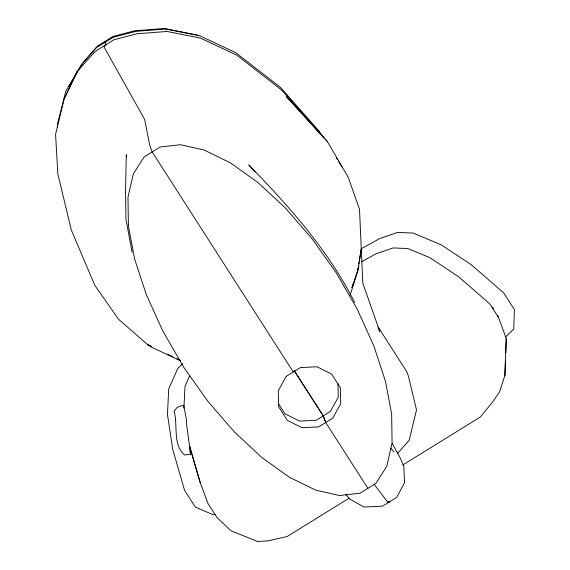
<?xml version="1.0" encoding="UTF-8"?>
<svg xmlns="http://www.w3.org/2000/svg" width="570" height="570" viewBox="0 0 570 570"><rect width="100%" height="100%" fill="white"/><g stroke="black" fill="none" stroke-linecap="round" stroke-linejoin="round"><path stroke-width="0.85" d="M57.542 127.053L57.542 123.548L65.885 91.043L81.097 65.237L96.437 47.602L113.124 37.299M402.705 465.02L480.531 416.87L492.872 401.636L499.634 391.74L504.899 375.438L505.398 361.102M505.754 352.759L506.253 338.423L497.653 315.167M504.899 375.438L506.253 338.423M183.925 408.063L184.993 386.403L189.753 375.473M358.751 263.782L359.05 262.036M359.342 260.291L361.28 248.955L357.768 271.327L350.058 295.281M397.568 453.357L409.118 440.425L416.506 410.022L408.426 376.193L406.738 371.619L378.067 326.916L379.762 331.491L362.805 283.212L359.513 209.304L348.227 177.291L327.337 141.545L281.338 89.761L236.685 55.112L200.505 38.112L167.053 31.457L136.779 33.78L113.964 39.75L97.342 50.039L94.2 52.511L77.093 71.692L64.175 98.909L55.582 134.292L57.805 173.715L71.286 229.931L94.834 285.399L118.631 319.35L147.751 344.729L152.404 347.615L180.619 360.796M357.768 270.016L358.822 266.318L357.761 269.603M351.947 287.679L353.272 283.568M352.011 287.579L357.561 270.757M77.093 71.692L64.175 98.909M68.934 86.426L74.292 77.335M75.183 75.817L76.081 74.3M76.971 72.789L82.778 62.935L97.456 46.063L112.953 36.473L134.784 30.759L164.11 28.5L196.522 34.941L198.132 35.696M182.607 363.66L177.769 368.441L168.72 388.904L167.459 414.504L172.753 449.559L184.587 490.307L195.332 507.065L213.422 514.838L215.075 514.254M505.512 337.005L513.741 329.018L514.418 309.638L503.673 292.88L471.369 264.801L441.465 244.972L413.236 233.066L397.618 232.417L379.798 238.524L361.466 248.641M105.65 44.895L103.982 46.462L105.129 48.877L144.673 119.486L149.732 145.329L152.176 151.934L293.286 371.982M367.878 488.326L375.851 483.389L386.738 466.381L392.082 442.976L391.661 414.212L385.477 381.33L373.82 345.776L357.183 309.097L336.3 272.909L312.082 238.78L285.584 208.207L257.975 182.528L230.451 162.856L204.224 150.067L180.434 144.709L160.12 147.01L144.231 156.843L133.337 173.843L127.986 197.234L128.407 225.998L134.577 258.873L146.234 294.426L162.863 331.099L183.739 367.294L207.957 401.43L234.448 432.003L262.058 457.696L289.581 477.368L315.816 490.172L339.606 495.537L359.927 493.242L367.906 488.312L325.677 422.512L323.233 415.915L294.184 370.586L323.261 415.893L325.698 422.498M349.061 498.216L287.102 536.548L267.786 540.901L257.583 541.5L231.085 530.827L216.899 517.453L208.036 503.638L199.436 480.382L189.539 446.296M361.986 261.537L375.986 253.814L393.122 247.936L407.799 248.548L429.78 257.633L458.601 276.742L489.68 303.76L498.536 317.576M105.065 42.294L104.737 42.465L106.134 45.237M113.031 37.335L135.845 31.357L166.119 29.027L199.571 35.675L235.752 52.675L280.411 87.324L319.428 131.485L323.219 137.384M387.771 502.191L389.659 501.75L387.75 502.199L374.062 484.194M190.601 454.055L184.652 455.031C172.375 444.55 178.075 425.505 174.178 411.39L176.992 407.571L181.388 405.747L183.661 405.377L186.333 418.907L186.483 423.403L190.601 454.055L190.045 450.977M150.957 346.225L147.751 344.729L151.691 346.617M167.452 354.17L172.966 356.813M176.907 358.701L180.056 360.212M327.337 141.545L286.567 96.729L320.354 133.936M255.068 172.161L248.777 164.908C289.282 206.468 328.327 250.344 354.74 302.499M390.778 448.07L393.97 452.074M345.89 494.411L349.61 499.078L364.116 507.043L382.563 506.139L396.734 497.368L404.522 482.69L403.831 466.032L400.176 457.902L392.21 443.41M492.523 307.173L493.456 308.627M336.471 158.054L337.419 159.529M338.366 161.004L342.029 167.117M278.531 403.809L284.929 413.784L299.535 421.116L316.165 420.29L330.329 411.519L338.274 397.155L337.917 383.582M105.201 41.268L105.756 42.771M189.931 446.994L200.327 482.783M132.133 252.275L125.963 219.4L125.542 190.637L126.305 154.67L126.341 157.284M189.525 447.471L189.789 449.224M286.204 376.364L278.26 390.735L278.687 406.845L287.365 420.382L301.979 427.721L318.602 426.887L332.773 418.124L340.718 403.752L340.29 387.636L331.612 374.105L316.998 366.767L300.376 367.6L286.204 376.364"/></g></svg>
